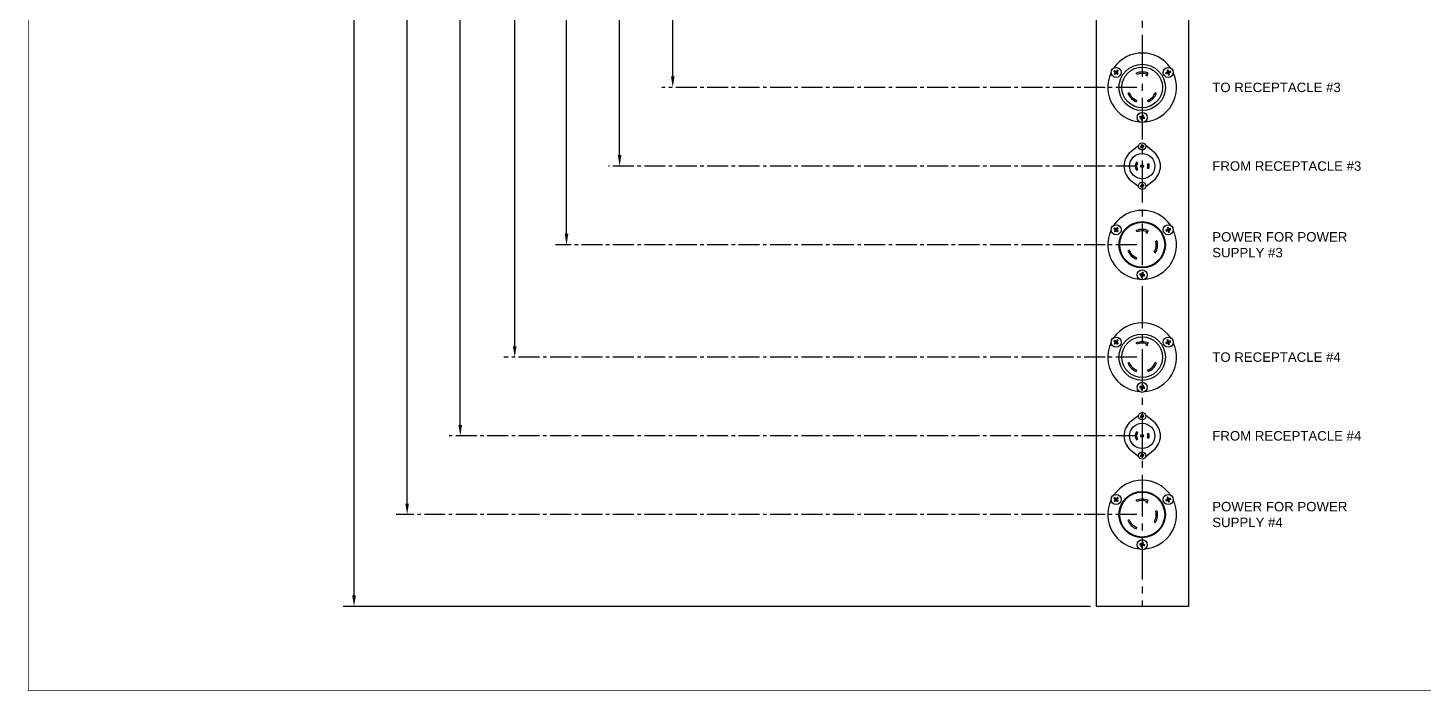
# Model space of a CAD drawing. Header units: inches. Extents: x 217 to 417, y 0 to 81.
# Drawn here: x 294.5 to 357.9, y 0 to 30.1 of the extents above; entities that cross this region are included whole.
import ezdxf
from ezdxf.enums import TextEntityAlignment as Align

# ---------------------------------------------------------------- set-up
doc = ezdxf.new("R2010")
doc.units = ezdxf.units.IN
doc.header["$LTSCALE"] = 0.1
doc.header["$PDSIZE"] = -1
doc.linetypes.add('CENTER2', pattern=[28.575, 19.05, -3.175, 3.175, -3.175])
for name, color, linetype in [('BORDER', 3, 'Continuous'), ('CENTER', 2, 'CENTER2'), ('DIM', 1, 'Continuous'), ('ELECTRICAL DEVICES', 140, 'Continuous'), ('TXT', 4, 'Continuous')]:
    doc.layers.add(name, color=color, linetype=linetype)
doc.styles.add('Notes', font='arial.ttf', dxfattribs={"height": 0.125})
doc.styles.get("Standard").update_dxf_attribs({"font": 'arial.ttf'})
doc.dimstyles.new('MEP', dxfattribs={"dimscale": 12, "dimtxt": 0.125, "dimasz": 0.125, "dimexe": 0.125, "dimexo": 0.0625, "dimgap": 0.09, "dimtad": 0, "dimtih": 1, "dimtoh": 1, "dimdec": 5, "dimzin": 3, "dimdsep": 46, "dimlunit": 4, "dimtxsty": 'Standard', "dimcen": 0.125, "dimazin": 2, "dimtfac": 1, "dimtdec": 5, "dimtofl": 0, "dimtmove": 0, "dimatfit": 3, "dimfxl": 0, "dimfrac": 1, "dimtolj": 1, "dimtzin": 0, "dimarcsym": 0})

# ---------------------------------------------------------------- blocks, each defined once
blk = doc.blocks.new('D-BORDER')
at = {"layer": 'BORDER', "const_width": 0.01}
blk.add_lwpolyline([(35, 0), (35, 23), (0, 23), (0, 0), (35, 0)], dxfattribs=at)
at = {"layer": 'TXT', "style": 'Notes'}
for tag, height, p in [('DRAWN_BY', 0.125, (25.543, 1.115)), ('SHEET', 0.125, (27.944, 1.115)), ('DWG_TITLE', 0.125, (31.768, 0.973)), ('CHECKED_BY', 0.125, (25.543, 0.82)), ('DATE', 0.125, (27.944, 0.82)), ('REV', 0.25, (34.564, 0.215))]:
    blk.add_attdef(tag, text='', height=height, dxfattribs=at).set_placement(p, align=Align.MIDDLE_CENTER)
blk.add_attdef('FILENAME', (24.053, 0.173), '', height=0.125, dxfattribs=at)
blk = doc.blocks.new('*U23')
at = {"layer": 'BORDER', "xscale": 3.5, "yscale": 3.5, "zscale": 3.5}
blk.add_blockref('D-BORDER', (294.52, 0), dxfattribs=at)
blk = doc.blocks.new('*D10')
at = {"layer": 'Defpoints', "color": 0, "ltscale": 0.5}
for p in [(343.065, 69.832), (323.821, 27.44), (345.163, 27.44)]:
    blk.add_point(p, dxfattribs=at)
at = {"layer": 'DIM', "color": 0, "lineweight": -2, "ltscale": 0.5}
for p, q in [((342.815, 69.832), (323.321, 69.832)), ((323.821, 69.332), (323.821, 49.331)), ((323.821, 27.94), (323.821, 47.941))]:
    blk.add_line(p, q, dxfattribs=at)
at = {"layer": 'DIM', "color": 0, "linetype": 'CENTER2', "lineweight": -2, "ltscale": 0.5}
blk.add_line((344.913, 27.44), (323.321, 27.44), dxfattribs=at)
at = {"layer": 'DIM', "color": 0, "ltscale": 0.5}
for points in [[(323.738, 69.332), (323.904, 69.332), (323.821, 69.832)], [(323.738, 27.94), (323.904, 27.94), (323.821, 27.44)]]:
    blk.add_solid(points, dxfattribs=at)
at = {"layer": 'DIM', "color": 0, "ltscale": 0.5, "insert": (323.821, 48.636), "char_height": 0.5, "attachment_point": 5}
blk.add_mtext('\\A1;3\'-6\\S3/8;"', dxfattribs=at)
blk = doc.blocks.new('*D11')
at = {"layer": 'Defpoints', "color": 0, "ltscale": 0.5}
for p in [(343.065, 69.832), (321.406, 23.861), (345.163, 23.861)]:
    blk.add_point(p, dxfattribs=at)
at = {"layer": 'DIM', "color": 0, "lineweight": -2, "ltscale": 0.5}
for p, q in [((342.815, 69.832), (320.906, 69.832)), ((321.406, 69.332), (321.406, 47.282)), ((321.406, 24.361), (321.406, 46.411))]:
    blk.add_line(p, q, dxfattribs=at)
at = {"layer": 'DIM', "color": 0, "linetype": 'CENTER2', "lineweight": -2, "ltscale": 0.5}
blk.add_line((344.913, 23.861), (320.906, 23.861), dxfattribs=at)
at = {"layer": 'DIM', "color": 0, "ltscale": 0.5}
for points in [[(321.322, 69.332), (321.489, 69.332), (321.406, 69.832)], [(321.322, 24.361), (321.489, 24.361), (321.406, 23.861)]]:
    blk.add_solid(points, dxfattribs=at)
at = {"layer": 'DIM', "color": 0, "ltscale": 0.5, "insert": (321.406, 46.846), "char_height": 0.5, "attachment_point": 5}
blk.add_mtext('\\A1;3\'-10"', dxfattribs=at)
blk = doc.blocks.new('*D12')
at = {"layer": 'Defpoints', "color": 0, "ltscale": 0.5}
for p in [(343.065, 69.832), (318.99, 20.282), (345.163, 20.282)]:
    blk.add_point(p, dxfattribs=at)
at = {"layer": 'DIM', "color": 0, "lineweight": -2, "ltscale": 0.5}
for p, q in [((342.815, 69.832), (318.49, 69.832)), ((318.99, 69.332), (318.99, 45.739)), ((318.99, 20.782), (318.99, 44.375))]:
    blk.add_line(p, q, dxfattribs=at)
at = {"layer": 'DIM', "color": 0, "linetype": 'CENTER2', "lineweight": -2, "ltscale": 0.5}
blk.add_line((344.913, 20.282), (318.49, 20.282), dxfattribs=at)
at = {"layer": 'DIM', "color": 0, "ltscale": 0.5}
for points in [[(318.907, 69.332), (319.074, 69.332), (318.99, 69.832)], [(318.907, 20.782), (319.074, 20.782), (318.99, 20.282)]]:
    blk.add_solid(points, dxfattribs=at)
at = {"layer": 'DIM', "color": 0, "ltscale": 0.5, "insert": (318.99, 45.057), "char_height": 0.5, "attachment_point": 5}
blk.add_mtext('\\A1;4\'-1\\S1/2;"', dxfattribs=at)
blk = doc.blocks.new('*D13')
at = {"layer": 'Defpoints', "color": 0, "ltscale": 0.5}
for p in [(343.065, 69.832), (316.636, 15.169), (345.163, 15.169)]:
    blk.add_point(p, dxfattribs=at)
at = {"layer": 'DIM', "color": 0, "lineweight": -2, "ltscale": 0.5}
for p, q in [((342.815, 69.832), (316.136, 69.832)), ((316.636, 69.332), (316.636, 43.191)), ((316.636, 15.669), (316.636, 41.81))]:
    blk.add_line(p, q, dxfattribs=at)
at = {"layer": 'DIM', "color": 0, "linetype": 'CENTER2', "lineweight": -2, "ltscale": 0.5}
blk.add_line((344.913, 15.169), (316.136, 15.169), dxfattribs=at)
at = {"layer": 'DIM', "color": 0, "ltscale": 0.5}
for points in [[(316.552, 69.332), (316.719, 69.332), (316.636, 69.832)], [(316.552, 15.669), (316.719, 15.669), (316.636, 15.169)]]:
    blk.add_solid(points, dxfattribs=at)
at = {"layer": 'DIM', "color": 0, "ltscale": 0.5, "insert": (316.636, 42.501), "char_height": 0.5, "attachment_point": 5}
blk.add_mtext('\\A1;4\'-6\\S5/8;"', dxfattribs=at)
blk = doc.blocks.new('*D14')
at = {"layer": 'Defpoints', "color": 0, "ltscale": 0.5}
for p in [(343.065, 69.832), (314.159, 11.591), (345.163, 11.591)]:
    blk.add_point(p, dxfattribs=at)
at = {"layer": 'DIM', "color": 0, "lineweight": -2, "ltscale": 0.5}
for p, q in [((342.815, 69.832), (313.659, 69.832)), ((314.159, 69.332), (314.159, 41.397)), ((314.159, 12.091), (314.159, 40.026))]:
    blk.add_line(p, q, dxfattribs=at)
at = {"layer": 'DIM', "color": 0, "linetype": 'CENTER2', "lineweight": -2, "ltscale": 0.5}
blk.add_line((344.913, 11.591), (313.659, 11.591), dxfattribs=at)
at = {"layer": 'DIM', "color": 0, "ltscale": 0.5}
for points in [[(314.076, 69.332), (314.243, 69.332), (314.159, 69.832)], [(314.076, 12.091), (314.243, 12.091), (314.159, 11.591)]]:
    blk.add_solid(points, dxfattribs=at)
at = {"layer": 'DIM', "color": 0, "ltscale": 0.5, "insert": (314.159, 40.711), "char_height": 0.5, "attachment_point": 5}
blk.add_mtext('\\A1;4\'-10\\S1/4;"', dxfattribs=at)
blk = doc.blocks.new('*D15')
at = {"layer": 'Defpoints', "color": 0, "ltscale": 0.5}
for p in [(343.065, 69.832), (311.744, 8.012), (345.163, 8.012)]:
    blk.add_point(p, dxfattribs=at)
at = {"layer": 'DIM', "color": 0, "lineweight": -2, "ltscale": 0.5}
for p, q in [((342.815, 69.832), (311.244, 69.832)), ((311.744, 69.332), (311.744, 39.608)), ((311.744, 8.512), (311.744, 38.236))]:
    blk.add_line(p, q, dxfattribs=at)
at = {"layer": 'DIM', "color": 0, "linetype": 'CENTER2', "lineweight": -2, "ltscale": 0.5}
blk.add_line((344.913, 8.012), (311.244, 8.012), dxfattribs=at)
at = {"layer": 'DIM', "color": 0, "ltscale": 0.5}
for points in [[(311.661, 69.332), (311.827, 69.332), (311.744, 69.832)], [(311.661, 8.512), (311.827, 8.512), (311.744, 8.012)]]:
    blk.add_solid(points, dxfattribs=at)
at = {"layer": 'DIM', "color": 0, "ltscale": 0.5, "insert": (311.744, 38.922), "char_height": 0.5, "attachment_point": 5}
blk.add_mtext('\\A1;5\'-1\\S7/8;"', dxfattribs=at)
blk = doc.blocks.new('*D16')
at = {"layer": 'Defpoints', "color": 0, "ltscale": 0.5}
for p in [(309.329, 69.832), (343.065, 69.832), (343.065, 3.832)]:
    blk.add_point(p, dxfattribs=at)
at = {"layer": 'DIM', "color": 0, "linetype": 'CENTER2', "lineweight": -2, "ltscale": 0.5}
blk.add_line((342.815, 69.832), (308.829, 69.832), dxfattribs=at)
at = {"layer": 'DIM', "color": 0, "lineweight": -2, "ltscale": 0.5}
for p, q in [((309.329, 69.332), (309.329, 37.267)), ((309.329, 4.332), (309.329, 36.397)), ((342.815, 3.832), (308.829, 3.832))]:
    blk.add_line(p, q, dxfattribs=at)
at = {"layer": 'DIM', "color": 0, "ltscale": 0.5}
for points in [[(309.245, 69.332), (309.412, 69.332), (309.329, 69.832)], [(309.245, 4.332), (309.412, 4.332), (309.329, 3.832)]]:
    blk.add_solid(points, dxfattribs=at)
at = {"layer": 'DIM', "color": 0, "ltscale": 0.5, "insert": (309.329, 36.832), "char_height": 0.5, "attachment_point": 5}
blk.add_mtext('\\A1;5\'-6"', dxfattribs=at)

msp = doc.modelspace()

# ---------------------------------------------------------------- hatches: boundary and pattern name
at = {"layer": 'ELECTRICAL DEVICES'}
h = msp.add_hatch(color=256, dxfattribs=at)
h.paths.add_polyline_path([(345.1634, 28.1426), (345.1634, 28.0787, -0.0732628), (345.3477, 28.0516), (345.3255, 27.9979, 0.0208602), (345.3835, 27.971), (345.4324, 28.0891, 0.0984912)])
h.paths.add_polyline_path([(345.1634, 28.1426, 0.098491), (344.8944, 28.0891), (344.9188, 28.0301, -0.0984915), (345.1634, 28.0787)])
h.paths.add_polyline_path([(344.573, 27.1951), (344.5139, 27.1706, 0.1989126), (344.8944, 26.7902), (344.9188, 26.8492, -0.1989119)])
h.paths.add_polyline_path([(345.8129, 27.1706), (345.7538, 27.1951, -0.1989126), (345.408, 26.8492), (345.4324, 26.7902, 0.1989125)])
h = msp.add_hatch(color=256, dxfattribs=at)
h.paths.add_polyline_path([(345.1634, 15.8725), (345.1634, 15.8086, -0.0732628), (345.3477, 15.7814), (345.3255, 15.7278, 0.0208602), (345.3835, 15.7009), (345.4324, 15.819, 0.0984912)])
h.paths.add_polyline_path([(345.1634, 15.8725, 0.098491), (344.8944, 15.819), (344.9188, 15.7599, -0.0984915), (345.1634, 15.8086)])
h.paths.add_polyline_path([(344.573, 14.9249), (344.5139, 14.9005, 0.1989126), (344.8944, 14.52), (344.9188, 14.5791, -0.1989119)])
h.paths.add_polyline_path([(345.8129, 14.9005), (345.7538, 14.9249, -0.1989126), (345.408, 14.5791), (345.4324, 14.52, 0.1989125)])

# ---------------------------------------------------------------- linework, layer by layer
at = {"layer": 'CENTER'}
msp.add_line((345.1634, 69.8318), (345.1634, 3.8318), dxfattribs=at)
at = {"layer": 'ELECTRICAL DEVICES'}
for p, q in [((343.0647, 69.8318), (343.0647, 3.8318)), ((347.2621, 69.8318), (347.2621, 3.8318)), ((343.879, 28.1804), (343.9602, 28.1235)), ((343.8883, 28.0553), (343.9602, 28.1235)), ((343.9074, 28.2133), (343.9756, 28.1413)), ((343.9211, 28.0269), (343.978, 28.1081)), ((343.9438, 28.1223), (343.9602, 28.1235)), ((343.9756, 28.1413), (343.9602, 28.1235)), ((343.978, 28.1081), (343.9602, 28.1235)), ((343.9756, 28.1413), (343.9744, 28.1577)), ((344.0325, 28.2225), (343.9756, 28.1413)), ((343.9756, 28.1413), (343.9934, 28.1259)), ((343.978, 28.1081), (343.9934, 28.1259)), ((343.978, 28.1081), (343.9792, 28.0918)), ((344.0462, 28.0362), (343.978, 28.1081)), ((344.0654, 28.1942), (343.9934, 28.1259)), ((344.0098, 28.1272), (343.9934, 28.1259)), ((344.0746, 28.069), (343.9934, 28.1259)), ((344.9188, 28.0301), (344.8944, 28.0891)), ((345.3477, 28.0516), (345.3255, 27.9979)), ((345.3835, 27.971), (345.4324, 28.0891)), ((346.2386, 28.1089), (346.335, 28.1319)), ((346.2529, 28.0679), (346.3428, 28.1097)), ((346.2931, 28.2218), (346.335, 28.1319)), ((346.335, 28.1319), (346.3202, 28.1391)), ((346.3341, 28.2361), (346.3572, 28.1397)), ((346.335, 28.1319), (346.3572, 28.1397)), ((346.335, 28.1319), (346.3428, 28.1097)), ((346.3356, 28.095), (346.3428, 28.1097)), ((346.365, 28.1175), (346.3428, 28.1097)), ((346.3659, 28.0133), (346.3428, 28.1097)), ((346.4471, 28.1816), (346.3572, 28.1397)), ((346.3644, 28.1545), (346.3572, 28.1397)), ((346.365, 28.1175), (346.3572, 28.1397)), ((346.4614, 28.1406), (346.365, 28.1175)), ((346.365, 28.1175), (346.3798, 28.1103)), ((346.4069, 28.0276), (346.365, 28.1175)), ((344.573, 27.1951), (344.5139, 27.1706)), ((344.8944, 26.7902), (344.9188, 26.8492)), ((345.408, 26.8492), (345.4324, 26.7902)), ((345.8129, 27.1706), (345.7538, 27.1951)), ((345.0509, 26.0688), (345.1497, 26.0601)), ((345.059, 26.1114), (345.154, 26.0832)), ((345.1214, 25.9651), (345.1497, 26.0601)), ((345.1497, 26.0601), (345.1361, 26.0509)), ((345.1448, 26.0968), (345.154, 26.0832)), ((345.1497, 26.0601), (345.154, 26.0832)), ((345.1497, 26.0601), (345.1728, 26.0557)), ((345.1627, 26.182), (345.154, 26.0832)), ((345.1772, 26.0788), (345.154, 26.0832)), ((345.1641, 25.9569), (345.1728, 26.0557)), ((345.1772, 26.0788), (345.1728, 26.0557)), ((345.182, 26.0421), (345.1728, 26.0557)), ((345.2678, 26.0275), (345.1728, 26.0557)), ((345.2054, 26.1739), (345.1772, 26.0788)), ((345.1772, 26.0788), (345.1907, 26.0881)), ((345.2759, 26.0702), (345.1772, 26.0788)), ((345.0035, 24.7923), (344.6495, 24.5136)), ((345.0823, 24.7516), (345.1525, 24.762)), ((345.0906, 24.7196), (345.157, 24.7446)), ((345.1275, 24.8284), (345.1525, 24.762)), ((345.1525, 24.762), (345.1417, 24.7683)), ((345.1507, 24.7339), (345.157, 24.7446)), ((345.1525, 24.762), (345.1698, 24.7664)), ((345.1525, 24.762), (345.157, 24.7446)), ((345.1743, 24.7491), (345.157, 24.7446)), ((345.1673, 24.6744), (345.157, 24.7446)), ((345.1595, 24.8367), (345.1698, 24.7664)), ((345.2362, 24.7915), (345.1698, 24.7664)), ((345.1762, 24.7772), (345.1698, 24.7664)), ((345.1743, 24.7491), (345.1698, 24.7664)), ((345.2445, 24.7595), (345.1743, 24.7491)), ((345.1743, 24.7491), (345.1851, 24.7428)), ((345.1994, 24.6827), (345.1743, 24.7491)), ((345.6773, 24.5136), (345.3233, 24.7923)), ((344.954, 24.0075), (344.9017, 24.0441)), ((344.9017, 23.6776), (344.954, 23.7142)), ((345.4637, 23.9701), (345.4036, 23.9483)), ((345.4036, 23.7734), (345.4637, 23.7516)), ((344.6495, 23.2081), (345.0035, 22.9294)), ((345.0823, 22.9622), (345.1525, 22.9726)), ((345.0906, 22.9302), (345.157, 22.9552)), ((345.1275, 23.039), (345.1525, 22.9726)), ((345.1525, 22.9726), (345.1417, 22.9789)), ((345.1507, 22.9445), (345.157, 22.9552)), ((345.1525, 22.9726), (345.1698, 22.977)), ((345.1525, 22.9726), (345.157, 22.9552)), ((345.1743, 22.9597), (345.157, 22.9552)), ((345.1673, 22.885), (345.157, 22.9552)), ((345.1595, 23.0473), (345.1698, 22.977)), ((345.2362, 23.0021), (345.1698, 22.977)), ((345.1762, 22.9878), (345.1698, 22.977)), ((345.1743, 22.9597), (345.1698, 22.977)), ((345.2445, 22.9701), (345.1743, 22.9597)), ((345.1994, 22.8933), (345.1743, 22.9597)), ((345.1743, 22.9597), (345.1851, 22.9534)), ((345.3233, 22.9294), (345.6773, 23.2081)), ((343.879, 21.0228), (343.9602, 20.9659)), ((343.8883, 20.8977), (343.9602, 20.9659)), ((343.9074, 21.0557), (343.9756, 20.9837)), ((343.9211, 20.8693), (343.978, 20.9506)), ((343.9438, 20.9647), (343.9602, 20.9659)), ((343.9756, 20.9837), (343.9602, 20.9659)), ((343.978, 20.9506), (343.9602, 20.9659)), ((343.9756, 20.9837), (343.9744, 21.0001)), ((344.0325, 21.0649), (343.9756, 20.9837)), ((343.9756, 20.9837), (343.9934, 20.9684)), ((343.978, 20.9506), (343.9934, 20.9684)), ((343.978, 20.9506), (343.9792, 20.9342)), ((344.0462, 20.8786), (343.978, 20.9506)), ((344.0654, 21.0366), (343.9934, 20.9684)), ((344.0098, 20.9696), (343.9934, 20.9684)), ((344.0746, 20.9115), (343.9934, 20.9684)), ((346.2386, 20.9513), (346.335, 20.9744)), ((346.2529, 20.9103), (346.3428, 20.9522)), ((346.2931, 21.0642), (346.335, 20.9744)), ((346.335, 20.9744), (346.3202, 20.9815)), ((346.3341, 21.0785), (346.3572, 20.9821)), ((346.335, 20.9744), (346.3572, 20.9821)), ((346.335, 20.9744), (346.3428, 20.9522)), ((346.3356, 20.9374), (346.3428, 20.9522)), ((346.365, 20.9599), (346.3428, 20.9522)), ((346.3659, 20.8557), (346.3428, 20.9522)), ((346.4471, 21.024), (346.3572, 20.9821)), ((346.3644, 20.9969), (346.3572, 20.9821)), ((346.365, 20.9599), (346.3572, 20.9821)), ((346.4614, 20.983), (346.365, 20.9599)), ((346.365, 20.9599), (346.3798, 20.9528)), ((346.4069, 20.87), (346.365, 20.9599)), ((344.9188, 20.8725), (344.8944, 20.9315)), ((345.3477, 20.894), (345.3255, 20.8404)), ((345.3835, 20.8134), (345.4324, 20.9315)), ((345.8446, 20.4557), (345.7827, 20.44)), ((344.573, 20.0375), (344.5139, 20.013)), ((344.8944, 19.6326), (344.9188, 19.6916)), ((345.7129, 19.9558), (345.7679, 19.9232)), ((345.0509, 18.9112), (345.1497, 18.9025)), ((345.059, 18.9539), (345.154, 18.9256)), ((345.1214, 18.8075), (345.1497, 18.9025)), ((345.1497, 18.9025), (345.1361, 18.8933)), ((345.1448, 18.9392), (345.154, 18.9256)), ((345.1497, 18.9025), (345.154, 18.9256)), ((345.1497, 18.9025), (345.1728, 18.8981)), ((345.1627, 19.0244), (345.154, 18.9256)), ((345.1772, 18.9212), (345.154, 18.9256)), ((345.1641, 18.7994), (345.1728, 18.8981)), ((345.1772, 18.9212), (345.1728, 18.8981)), ((345.182, 18.8846), (345.1728, 18.8981)), ((345.2678, 18.8699), (345.1728, 18.8981)), ((345.2054, 19.0163), (345.1772, 18.9212)), ((345.1772, 18.9212), (345.1907, 18.9305)), ((345.2759, 18.9126), (345.1772, 18.9212)), ((343.879, 15.9102), (343.9602, 15.8534)), ((343.9074, 15.9431), (343.9756, 15.8712)), ((343.9756, 15.8712), (343.9602, 15.8534)), ((343.9756, 15.8712), (343.9744, 15.8875)), ((344.0325, 15.9524), (343.9756, 15.8712)), ((343.9756, 15.8712), (343.9934, 15.8558)), ((344.0654, 15.924), (343.9934, 15.8558)), ((346.2386, 15.8387), (346.335, 15.8618)), ((346.2931, 15.9517), (346.335, 15.8618)), ((346.335, 15.8618), (346.3202, 15.8689)), ((346.3341, 15.966), (346.3572, 15.8696)), ((346.335, 15.8618), (346.3572, 15.8696)), ((346.335, 15.8618), (346.3428, 15.8396)), ((346.4471, 15.9114), (346.3572, 15.8696)), ((346.3644, 15.8843), (346.3572, 15.8696)), ((346.365, 15.8473), (346.3572, 15.8696)), ((346.4614, 15.8704), (346.365, 15.8473)), ((343.8883, 15.7851), (343.9602, 15.8534)), ((343.9211, 15.7568), (343.978, 15.838)), ((343.9438, 15.8521), (343.9602, 15.8534)), ((343.978, 15.838), (343.9602, 15.8534)), ((343.978, 15.838), (343.9934, 15.8558)), ((343.978, 15.838), (343.9792, 15.8216)), ((344.0462, 15.766), (343.978, 15.838)), ((344.0098, 15.857), (343.9934, 15.8558)), ((344.0746, 15.7989), (343.9934, 15.8558)), ((344.9188, 15.7599), (344.8944, 15.819)), ((345.3477, 15.7814), (345.3255, 15.7278)), ((345.3835, 15.7009), (345.4324, 15.819)), ((346.2529, 15.7977), (346.3428, 15.8396)), ((346.3356, 15.8248), (346.3428, 15.8396)), ((346.365, 15.8473), (346.3428, 15.8396)), ((346.3659, 15.7432), (346.3428, 15.8396)), ((346.365, 15.8473), (346.3798, 15.8402)), ((346.4069, 15.7575), (346.365, 15.8473)), ((344.573, 14.9249), (344.5139, 14.9005)), ((345.8129, 14.9005), (345.7538, 14.9249)), ((344.8944, 14.52), (344.9188, 14.5791)), ((345.408, 14.5791), (345.4324, 14.52)), ((345.0509, 13.7986), (345.1497, 13.79)), ((345.059, 13.8413), (345.154, 13.8131)), ((345.1214, 13.6949), (345.1497, 13.79)), ((345.1497, 13.79), (345.1361, 13.7807)), ((345.1448, 13.8267), (345.154, 13.8131)), ((345.1497, 13.79), (345.154, 13.8131)), ((345.1497, 13.79), (345.1728, 13.7856)), ((345.1627, 13.9119), (345.154, 13.8131)), ((345.1772, 13.8087), (345.154, 13.8131)), ((345.1641, 13.6868), (345.1728, 13.7856)), ((345.1772, 13.8087), (345.1728, 13.7856)), ((345.182, 13.772), (345.1728, 13.7856)), ((345.2678, 13.7574), (345.1728, 13.7856)), ((345.2054, 13.9037), (345.1772, 13.8087)), ((345.1772, 13.8087), (345.1907, 13.8179)), ((345.2759, 13.8), (345.1772, 13.8087)), ((345.0035, 12.5222), (344.6495, 12.2435)), ((345.0823, 12.4815), (345.1525, 12.4918)), ((345.0906, 12.4495), (345.157, 12.4745)), ((345.1275, 12.5582), (345.1525, 12.4918)), ((345.1525, 12.4918), (345.1417, 12.4982)), ((345.1507, 12.4637), (345.157, 12.4745)), ((345.1525, 12.4918), (345.1698, 12.4963)), ((345.1525, 12.4918), (345.157, 12.4745)), ((345.1743, 12.479), (345.157, 12.4745)), ((345.1673, 12.4043), (345.157, 12.4745)), ((345.1595, 12.5665), (345.1698, 12.4963)), ((345.2362, 12.5214), (345.1698, 12.4963)), ((345.1762, 12.5071), (345.1698, 12.4963)), ((345.1743, 12.479), (345.1698, 12.4963)), ((345.2445, 12.4893), (345.1743, 12.479)), ((345.1743, 12.479), (345.1851, 12.4727)), ((345.1994, 12.4126), (345.1743, 12.479)), ((345.6773, 12.2435), (345.3233, 12.5222)), ((344.954, 11.7373), (344.9017, 11.774)), ((344.9017, 11.4074), (344.954, 11.4441)), ((345.4637, 11.7), (345.4036, 11.6781)), ((345.4036, 11.5033), (345.4637, 11.4814)), ((344.6495, 10.9379), (345.0035, 10.6593)), ((345.3233, 10.6593), (345.6773, 10.9379)), ((345.0823, 10.6921), (345.1525, 10.7024)), ((345.0906, 10.6601), (345.157, 10.6851)), ((345.1275, 10.7688), (345.1525, 10.7024)), ((345.1525, 10.7024), (345.1417, 10.7088)), ((345.1507, 10.6744), (345.157, 10.6851)), ((345.1525, 10.7024), (345.1698, 10.7069)), ((345.1525, 10.7024), (345.157, 10.6851)), ((345.1743, 10.6896), (345.157, 10.6851)), ((345.1673, 10.6149), (345.157, 10.6851)), ((345.1595, 10.7771), (345.1698, 10.7069)), ((345.2362, 10.732), (345.1698, 10.7069)), ((345.1762, 10.7177), (345.1698, 10.7069)), ((345.1743, 10.6896), (345.1698, 10.7069)), ((345.2445, 10.6999), (345.1743, 10.6896)), ((345.1994, 10.6232), (345.1743, 10.6896)), ((345.1743, 10.6896), (345.1851, 10.6833)), ((343.879, 8.7527), (343.9602, 8.6958)), ((343.8883, 8.6276), (343.9602, 8.6958)), ((343.9074, 8.7856), (343.9756, 8.7136)), ((343.9211, 8.5992), (343.978, 8.6804)), ((343.9438, 8.6946), (343.9602, 8.6958)), ((343.9756, 8.7136), (343.9602, 8.6958)), ((343.978, 8.6804), (343.9602, 8.6958)), ((343.9756, 8.7136), (343.9744, 8.73)), ((344.0325, 8.7948), (343.9756, 8.7136)), ((343.9756, 8.7136), (343.9934, 8.6982)), ((343.978, 8.6804), (343.9934, 8.6982)), ((343.978, 8.6804), (343.9792, 8.664)), ((344.0462, 8.6084), (343.978, 8.6804)), ((344.0654, 8.7664), (343.9934, 8.6982)), ((344.0098, 8.6994), (343.9934, 8.6982)), ((344.0746, 8.6413), (343.9934, 8.6982)), ((344.9188, 8.6023), (344.8944, 8.6614)), ((345.3477, 8.6238), (345.3255, 8.5702)), ((345.3835, 8.5433), (345.4324, 8.6614)), ((346.2386, 8.6811), (346.335, 8.7042)), ((346.2529, 8.6401), (346.3428, 8.682)), ((346.2931, 8.7941), (346.335, 8.7042)), ((346.335, 8.7042), (346.3202, 8.7114)), ((346.3341, 8.8084), (346.3572, 8.712)), ((346.335, 8.7042), (346.3572, 8.712)), ((346.335, 8.7042), (346.3428, 8.682)), ((346.3356, 8.6672), (346.3428, 8.682)), ((346.365, 8.6898), (346.3428, 8.682)), ((346.3659, 8.5856), (346.3428, 8.682)), ((346.4471, 8.7539), (346.3572, 8.712)), ((346.3644, 8.7268), (346.3572, 8.712)), ((346.365, 8.6898), (346.3572, 8.712)), ((346.4614, 8.7129), (346.365, 8.6898)), ((346.365, 8.6898), (346.3798, 8.6826)), ((346.4069, 8.5999), (346.365, 8.6898)), ((344.573, 7.7674), (344.5139, 7.7429)), ((345.7129, 7.6857), (345.7679, 7.6531)), ((345.8446, 8.1856), (345.7827, 8.1698)), ((344.8944, 7.3624), (344.9188, 7.4215)), ((345.0509, 6.6411), (345.1497, 6.6324)), ((345.059, 6.6837), (345.154, 6.6555)), ((345.1214, 6.5373), (345.1497, 6.6324)), ((345.1497, 6.6324), (345.1361, 6.6232)), ((345.1448, 6.6691), (345.154, 6.6555)), ((345.1497, 6.6324), (345.154, 6.6555)), ((345.1497, 6.6324), (345.1728, 6.628)), ((345.1627, 6.7543), (345.154, 6.6555)), ((345.1772, 6.6511), (345.154, 6.6555)), ((345.1641, 6.5292), (345.1728, 6.628)), ((345.1772, 6.6511), (345.1728, 6.628)), ((345.182, 6.6144), (345.1728, 6.628)), ((345.2678, 6.5998), (345.1728, 6.628)), ((345.2054, 6.7462), (345.1772, 6.6511)), ((345.1772, 6.6511), (345.1907, 6.6603)), ((345.2759, 6.6424), (345.1772, 6.6511)), ((347.2621, 3.8318), (343.0647, 3.8318))]:
    msp.add_line(p, q, dxfattribs=at)
for centre, radius in [((343.9768, 28.1247), 0.229), ((345.1634, 27.4396), 1.0545), ((345.1634, 27.4396), 0.9267), ((346.35, 28.1247), 0.229), ((345.1634, 26.0695), 0.229), ((345.1634, 24.7555), 0.1641), ((345.1634, 23.8608), 0.5752), ((345.1634, 23.8608), 0.0639), ((345.1634, 22.9661), 0.1641), ((343.9768, 20.9671), 0.229), ((345.1634, 20.2821), 1.0545), ((345.1634, 20.2821), 1.0225), ((346.35, 20.9671), 0.229), ((345.1634, 18.9119), 0.229), ((343.9768, 15.8546), 0.229), ((345.1634, 15.1695), 1.0545), ((345.1634, 15.1695), 0.9267), ((346.35, 15.8546), 0.229), ((345.1634, 13.7993), 0.229), ((345.1634, 11.5907), 0.5752), ((345.1634, 12.4854), 0.1641), ((345.1634, 11.5907), 0.0639), ((345.1634, 10.696), 0.1641), ((343.9768, 8.697), 0.229), ((345.1634, 8.0119), 1.0545), ((345.1634, 8.0119), 1.0225), ((346.35, 8.697), 0.229), ((345.1634, 6.6418), 0.229)]:
    msp.add_circle(centre, radius, dxfattribs=at)
for centre, radius, start, end in [((345.1634, 27.4396), 1.5644, 34.74885, 145.25115), ((345.1634, 27.4396), 1.5644, 154.74885, 210), ((344.234, 27.9029), 0.4506, 136.466021, 141.989528), ((346.1355, 30.6334), 3.333, 227.388486, 228.885208), ((346.4919, 25.9515), 3.3474, 139.571884, 141.06221), ((344.1989, 28.3822), 0.4509, 226.465271, 231.984614), ((341.7985, 25.6034), 3.3554, 49.57311, 51.059873), ((341.4629, 30.2882), 3.3401, 317.390517, 318.884108), ((346.4928, 25.9594), 3.3429, 137.390105, 138.882413), ((346.1381, 30.6255), 3.3287, 229.567158, 231.065825), ((341.4643, 30.2958), 3.344, 319.570153, 321.061924), ((341.8141, 25.6117), 3.3389, 47.388616, 48.882726), ((343.7552, 27.8678), 0.4503, 46.461105, 51.98878), ((343.7198, 28.3464), 0.4503, 316.462297, 321.989117), ((345.1634, 27.4396), 0.703, 67.500053, 112.5), ((345.1634, 27.4396), 0.6391, 73.239349, 112.5), ((345.1634, 27.4396), 1.5644, 274.74885, 25.25115), ((345.677, 28.6795), 0.7669, 242.718456, 247.498648), ((345.1634, 27.4396), 0.6391, 67.5, 67.500194), ((347.4421, 24.9835), 3.349, 109.571007, 111.060569), ((346.6706, 28.2365), 0.4505, 196.46335, 201.988697), ((345.2562, 31.2505), 3.3351, 287.388624, 288.884442), ((346.4619, 27.8039), 0.4507, 106.464514, 111.986594), ((349.4819, 29.2205), 3.3415, 197.389876, 198.882821), ((343.2179, 27.036), 3.3393, 19.569761, 21.063666), ((349.4862, 29.215), 3.3437, 199.570741, 201.062686), ((347.4441, 24.9981), 3.3359, 107.388811, 108.884255), ((346.2385, 28.4444), 0.4495, 286.460067, 291.996759), ((345.2598, 31.2605), 3.3433, 289.571211, 291.063327), ((343.2179, 27.0288), 3.3417, 17.390627, 18.883428), ((346.0294, 28.0129), 0.4505, 16.464905, 21.989227), ((345.1634, 27.4396), 1.5644, 210, 265.25115), ((345.1634, 27.4396), 0.703, 202.5, 247.5), ((345.1634, 27.4396), 0.6391, 202.5, 247.5), ((345.1634, 27.4396), 0.6391, 292.5, 337.5), ((345.1634, 27.4396), 0.703, 292.5, 337.5), ((345.4967, 26.006), 0.4502, 166.462217, 171.989996), ((345.7809, 29.332), 3.3439, 257.389927, 258.881795), ((344.5414, 22.8191), 3.3327, 79.568696, 81.065547), ((348.4225, 25.4459), 3.3416, 169.570202, 171.063064), ((348.4195, 25.4534), 3.3373, 167.389108, 168.883916), ((345.1, 25.7363), 0.4501, 76.464272, 81.993642), ((341.9037, 26.6863), 3.3409, 347.389928, 348.883097), ((345.7853, 29.3195), 3.3324, 259.568651, 261.065658), ((341.9049, 26.6929), 3.3411, 349.570128, 351.06328), ((344.5494, 22.8233), 3.3271, 77.387715, 78.887098), ((344.8301, 26.1329), 0.4502, 346.462913, 351.991262), ((345.2267, 26.4023), 0.4498, 256.458932, 261.992615), ((345.7483, 22.489), 2.3586, 104.90136, 106.401506), ((345.4088, 24.8191), 0.3334, 191.672129, 197.36163), ((345.2273, 24.5088), 0.3348, 101.684498, 107.349261), ((347.4066, 25.3388), 2.3356, 192.623816, 194.138696), ((342.9166, 24.1762), 2.3381, 14.894529, 16.407822), ((345.7461, 22.5151), 2.3328, 102.625122, 104.141851), ((344.5831, 27.0054), 2.3413, 284.897966, 286.409188), ((342.9145, 24.1709), 2.3414, 12.626502, 14.137583), ((344.9178, 24.692), 0.3336, 11.673448, 17.359306), ((345.1634, 23.8608), 0.8308, 128.213211, 231.786789), ((344.5817, 26.9922), 2.3289, 282.621742, 284.141028), ((347.4091, 25.3346), 2.3369, 194.894768, 196.408784), ((345.1001, 25.0001), 0.3326, 281.66489, 287.368609), ((345.1634, 23.8608), 0.8308, 308.213211, 51.786789), ((345.1634, 23.8608), 0.3195, 145, 215), ((345.1634, 23.8608), 0.2556, 145, 215), ((345.1634, 23.8608), 0.2556, 340, 20), ((345.1634, 23.8608), 0.3195, 340, 20), ((345.7439, 20.7155), 2.3421, 104.898233, 106.40892), ((345.4091, 23.0298), 0.3337, 191.675188, 197.358571), ((344.5806, 25.2071), 2.3333, 282.625341, 284.141761), ((345.2267, 22.7216), 0.3325, 101.664839, 107.36892), ((347.4102, 23.5503), 2.3394, 192.625561, 194.137982), ((347.4113, 23.5458), 2.3393, 194.894886, 196.407465), ((342.9188, 22.3874), 2.3358, 14.894409, 16.409143), ((345.0995, 23.213), 0.3349, 281.68455, 287.348949), ((345.745, 20.73), 2.3284, 102.621525, 104.141117), ((344.5788, 25.2318), 2.3577, 284.901092, 286.401774), ((342.9161, 22.3819), 2.3398, 12.625445, 14.137609), ((344.9182, 22.9026), 0.3332, 11.670389, 17.362364), ((345.1634, 20.2821), 1.5644, 34.74885, 145.25115), ((345.1634, 20.2821), 1.5644, 154.74885, 210), ((344.2337, 20.7456), 0.4501, 136.46197, 141.991511), ((346.1406, 23.4813), 3.3405, 227.389567, 228.882951), ((346.4874, 18.7976), 3.3416, 139.570093, 141.062993), ((341.8091, 18.4586), 3.3389, 49.570045, 51.064153), ((341.4632, 23.1304), 3.3397, 317.389398, 318.88312), ((346.4936, 18.8011), 3.344, 137.390347, 138.882171), ((346.1466, 23.4781), 3.342, 229.570134, 231.062849), ((341.4649, 23.1377), 3.3432, 319.570958, 321.063136), ((341.8118, 18.4516), 3.3423, 47.390576, 48.883118), ((343.7549, 20.7098), 0.4507, 46.465062, 51.98722), ((345.1634, 20.2821), 0.703, 67.500053, 112.5), ((345.1634, 20.2821), 1.5644, 274.74885, 25.25115), ((347.4378, 17.8378), 3.3365, 109.568936, 111.064121), ((346.6708, 21.079), 0.4506, 196.46504, 201.988049), ((345.253, 24.1027), 3.3454, 287.390938, 288.882129), ((346.4618, 20.6466), 0.4504, 106.462518, 111.98859), ((349.4814, 22.0627), 3.3409, 197.389749, 198.882949), ((343.2185, 19.8786), 3.3388, 19.569638, 21.063789), ((349.4867, 22.0576), 3.3442, 199.570861, 201.062566), ((347.4441, 17.8406), 3.3359, 107.388811, 108.884255), ((345.2618, 24.0975), 3.3376, 289.569918, 291.06462), ((343.2184, 19.8714), 3.3412, 17.390242, 18.883322), ((346.0298, 20.8554), 0.4501, 16.462358, 21.991774), ((344.1985, 21.2242), 0.4504, 226.462976, 231.989306), ((343.7197, 21.1888), 0.4504, 316.465034, 321.990515), ((345.1634, 20.2821), 0.6391, 73.239349, 112.5), ((345.677, 21.5219), 0.7669, 242.718456, 247.498648), ((345.1634, 20.2821), 0.6391, 67.5, 67.500194), ((345.1634, 20.2821), 0.6391, 329.304708, 14.304708), ((345.1634, 20.2821), 0.703, 329.304708, 14.304708), ((346.238, 21.2882), 0.451, 286.467493, 291.986344), ((345.1634, 20.2821), 0.703, 202.5, 247.5), ((345.1634, 20.2821), 0.6391, 202.5, 247.5), ((345.1634, 20.2821), 1.5644, 210, 265.25115), ((345.4968, 18.8485), 0.4503, 166.463025, 171.990372), ((345.7791, 22.1662), 3.3355, 257.38882, 258.884448), ((344.5399, 15.6531), 3.3413, 79.569841, 81.062846), ((348.42, 18.2888), 3.3391, 169.569772, 171.063759), ((345.2268, 19.2454), 0.4504, 256.464268, 261.990389), ((348.4239, 18.2949), 3.3418, 167.390264, 168.883085), ((345.1, 18.5786), 0.4502, 76.461875, 81.98982), ((341.904, 19.5287), 3.3406, 347.389859, 348.883165), ((345.7872, 22.1725), 3.3431, 259.571052, 261.063258), ((341.9043, 19.5354), 3.3417, 349.570016, 351.062861), ((344.5442, 15.641), 3.3524, 77.392603, 78.880665), ((344.83, 18.9753), 0.4503, 346.463505, 351.990669), ((345.1634, 15.1695), 1.5644, 34.74885, 145.25115), ((344.234, 15.6328), 0.4506, 136.466021, 141.989528), ((346.1355, 18.3632), 3.333, 227.388486, 228.885208), ((341.7985, 13.3333), 3.3554, 49.57311, 51.059873), ((346.4928, 13.6892), 3.3429, 137.390105, 138.882413), ((341.4643, 18.0257), 3.344, 319.570153, 321.061924), ((343.7552, 15.5976), 0.4503, 46.461105, 51.98878), ((345.1634, 15.1695), 0.703, 67.500053, 112.5), ((347.4421, 12.7134), 3.349, 109.571007, 111.060569), ((346.4619, 15.5338), 0.4507, 106.464514, 111.986594), ((349.4819, 16.9504), 3.3415, 197.389876, 198.882821), ((343.2179, 14.7658), 3.3393, 19.569761, 21.063666), ((347.4441, 12.728), 3.3359, 107.388811, 108.884255), ((345.2598, 18.9904), 3.3433, 289.571211, 291.063327), ((346.0294, 15.7427), 0.4505, 16.464905, 21.989227), ((345.1634, 15.1695), 1.5644, 154.74885, 210), ((346.4919, 13.6814), 3.3474, 139.571884, 141.06221), ((344.1989, 16.1121), 0.4509, 226.465271, 231.984614), ((341.4629, 18.018), 3.3401, 317.390517, 318.884108), ((346.1381, 18.3553), 3.3287, 229.567158, 231.065825), ((341.8141, 13.3416), 3.3389, 47.388616, 48.882726), ((343.7198, 16.0762), 0.4503, 316.462297, 321.989117), ((345.1634, 15.1695), 0.6391, 73.239349, 112.5), ((345.1634, 15.1695), 1.5644, 274.74885, 25.25115), ((345.677, 16.4094), 0.7669, 242.718456, 247.498648), ((345.1634, 15.1695), 0.6391, 67.5, 67.500194), ((346.6706, 15.9664), 0.4505, 196.46335, 201.988697), ((345.2562, 18.9804), 3.3351, 287.388624, 288.884442), ((349.4862, 16.9449), 3.3437, 199.570741, 201.062686), ((346.2385, 16.1743), 0.4495, 286.460067, 291.996759), ((343.2179, 14.7587), 3.3417, 17.390627, 18.883428), ((345.1634, 15.1695), 0.703, 202.5, 247.5), ((345.1634, 15.1695), 0.6391, 202.5, 247.5), ((345.1634, 15.1695), 0.6391, 292.5, 337.5), ((345.1634, 15.1695), 0.703, 292.5, 337.5), ((345.1634, 15.1695), 1.5644, 210, 265.25115), ((345.4967, 13.7359), 0.4502, 166.462217, 171.989996), ((345.7809, 17.0619), 3.3439, 257.389927, 258.881795), ((344.5414, 10.549), 3.3327, 79.568696, 81.065547), ((348.4225, 13.1758), 3.3416, 169.570202, 171.063064), ((345.2267, 14.1322), 0.4498, 256.458932, 261.992615), ((348.4195, 13.1832), 3.3373, 167.389108, 168.883916), ((345.1, 13.4661), 0.4501, 76.464272, 81.993642), ((341.9037, 14.4162), 3.3409, 347.389928, 348.883097), ((345.7853, 17.0493), 3.3324, 259.568651, 261.065658), ((341.9049, 14.4228), 3.3411, 349.570128, 351.06328), ((344.5494, 10.5532), 3.3271, 77.387715, 78.887098), ((344.8301, 13.8627), 0.4502, 346.462913, 351.991262), ((345.1634, 11.5907), 0.8308, 128.213211, 231.786789), ((345.7483, 10.2189), 2.3586, 104.90136, 106.401506), ((345.4088, 12.5489), 0.3334, 191.672129, 197.36163), ((344.5817, 14.722), 2.3289, 282.621742, 284.141028), ((345.2273, 12.2386), 0.3348, 101.684498, 107.349261), ((347.4066, 13.0687), 2.3356, 192.623816, 194.138696), ((347.4091, 13.0644), 2.3369, 194.894768, 196.408784), ((342.9166, 11.9061), 2.3381, 14.894529, 16.407822), ((345.1001, 12.73), 0.3326, 281.66489, 287.368609), ((345.7461, 10.2449), 2.3328, 102.625122, 104.141851), ((344.5831, 14.7352), 2.3413, 284.897966, 286.409188), ((342.9145, 11.9008), 2.3414, 12.626502, 14.137583), ((344.9178, 12.4218), 0.3336, 11.673448, 17.359306), ((345.1634, 11.5907), 0.8308, 308.213211, 51.786789), ((345.1634, 11.5907), 0.3195, 145, 215), ((345.1634, 11.5907), 0.2556, 145, 215), ((345.1634, 11.5907), 0.2556, 340, 20), ((345.1634, 11.5907), 0.3195, 340, 20), ((345.7439, 8.4454), 2.3421, 104.898233, 106.40892), ((345.4091, 10.7596), 0.3337, 191.675188, 197.358571), ((344.5806, 12.9369), 2.3333, 282.625341, 284.141761), ((345.2267, 10.4515), 0.3325, 101.664839, 107.36892), ((347.4102, 11.2802), 2.3394, 192.625561, 194.137982), ((347.4113, 11.2756), 2.3393, 194.894886, 196.407465), ((342.9188, 10.1173), 2.3358, 14.894409, 16.409143), ((345.0995, 10.9428), 0.3349, 281.68455, 287.348949), ((345.745, 8.4598), 2.3284, 102.621525, 104.141117), ((344.5788, 12.9617), 2.3577, 284.901092, 286.401774), ((342.9161, 10.1117), 2.3398, 12.625445, 14.137609), ((344.9182, 10.6325), 0.3332, 11.670389, 17.362364), ((345.1634, 8.0119), 1.5644, 34.74885, 145.25115), ((345.1634, 8.0119), 1.5644, 154.74885, 210), ((344.2337, 8.4755), 0.4501, 136.46197, 141.991511), ((346.1406, 11.2112), 3.3405, 227.389567, 228.882951), ((346.4874, 6.5275), 3.3416, 139.570093, 141.062993), ((344.1985, 8.954), 0.4504, 226.462976, 231.989306), ((341.8091, 6.1884), 3.3389, 49.570045, 51.064153), ((341.4632, 10.8602), 3.3397, 317.389398, 318.88312), ((346.4936, 6.5309), 3.344, 137.390347, 138.882171), ((346.1466, 11.208), 3.342, 229.570134, 231.062849), ((341.4649, 10.8675), 3.3432, 319.570958, 321.063136), ((341.8118, 6.1814), 3.3423, 47.390576, 48.883118), ((343.7549, 8.4397), 0.4507, 46.465062, 51.98722), ((343.7197, 8.9187), 0.4504, 316.465034, 321.990515), ((345.1634, 8.0119), 0.703, 67.500053, 112.5), ((345.1634, 8.0119), 0.6391, 73.239349, 112.5), ((345.1634, 8.0119), 1.5644, 274.74885, 25.25115), ((345.677, 9.2518), 0.7669, 242.718456, 247.498648), ((345.1634, 8.0119), 0.6391, 67.5, 67.500194), ((347.4378, 5.5676), 3.3365, 109.568936, 111.064121), ((346.6708, 8.8089), 0.4506, 196.46504, 201.988049), ((345.253, 11.8326), 3.3454, 287.390938, 288.882129), ((346.4618, 8.3765), 0.4504, 106.462518, 111.98859), ((349.4814, 9.7926), 3.3409, 197.389749, 198.882949), ((343.2185, 7.6084), 3.3388, 19.569638, 21.063789), ((349.4867, 9.7875), 3.3442, 199.570861, 201.062566), ((347.4441, 5.5704), 3.3359, 107.388811, 108.884255), ((346.238, 9.0181), 0.451, 286.467493, 291.986344), ((345.2618, 11.8274), 3.3376, 289.569918, 291.06462), ((343.2184, 7.6013), 3.3412, 17.390242, 18.883322), ((346.0298, 8.5853), 0.4501, 16.462358, 21.991774), ((345.1634, 8.0119), 0.703, 202.5, 247.5), ((345.1634, 8.0119), 0.6391, 202.5, 247.5), ((345.1634, 8.0119), 0.6391, 329.304708, 14.304708), ((345.1634, 8.0119), 0.703, 329.304708, 14.304708), ((345.1634, 8.0119), 1.5644, 210, 265.25115), ((345.4968, 6.5783), 0.4503, 166.463025, 171.990372), ((345.7791, 9.8961), 3.3355, 257.38882, 258.884448), ((344.5399, 3.383), 3.3413, 79.569841, 81.062846), ((348.42, 6.0187), 3.3391, 169.569772, 171.063759), ((345.2268, 6.9752), 0.4504, 256.464268, 261.990389), ((348.4239, 6.0247), 3.3418, 167.390264, 168.883085), ((345.1, 6.3084), 0.4502, 76.461875, 81.98982), ((341.904, 7.2585), 3.3406, 347.389859, 348.883165), ((345.7872, 9.9023), 3.3431, 259.571052, 261.063258), ((341.9043, 7.2653), 3.3417, 349.570016, 351.062861), ((344.5442, 3.3708), 3.3524, 77.392603, 78.880665), ((344.83, 6.7052), 0.4503, 346.463505, 351.990669)]:
    msp.add_arc(centre, radius, start, end, dxfattribs=at)

# ---------------------------------------------------------------- block references
at = {"layer": 'DIM'}
msp.add_blockref('*U23', (0, 0), dxfattribs=at)

# ---------------------------------------------------------------- texts
at = {"layer": 'TXT', "char_height": 0.43, "attachment_point": 4}
for s, width, insert in [('TO RECEPTACLE #3', 6.188209, (348.3498, 27.4396)), ('FROM RECEPTACLE #3 ', 7.677629, (348.3498, 23.8608)), ('POWER FOR POWER SUPPLY #3', 6.188209, (348.3498, 20.2821)), ('TO RECEPTACLE #4', 6.188209, (348.3498, 15.1695)), ('FROM RECEPTACLE #4 ', 8.188205, (348.3498, 11.5907)), ('POWER FOR POWER SUPPLY #4', 6.188209, (348.3498, 8.0119))]:
    msp.add_mtext_dynamic_manual_height_columns(s, width=width, gutter_width=12.5, heights=[0], dxfattribs=dict(at, insert=insert))

# ---------------------------------------------------------------- dimensions: what is measured, and where the dimension line sits
at = {"layer": 'DIM', "ltscale": 0.5}
for base, p1, p2, picture, middle in [((309.3287, 69.8318), (343.0647, 3.8318), (343.0647, 69.8318), '*D16', (309.3287, 36.8318)), ((311.7441, 8.0119), (343.0647, 69.8318), (345.1634, 8.0119), '*D15', (311.7441, 38.9219)), ((314.1595, 11.5907), (343.0647, 69.8318), (345.1634, 11.5907), '*D14', (314.1595, 40.7113)), ((316.6358, 15.1695), (343.0647, 69.8318), (345.1634, 15.1695), '*D13', (316.6358, 42.5007)), ((318.9902, 20.2821), (343.0647, 69.8318), (345.1634, 20.2821), '*D12', (318.9902, 45.0569)), ((321.4056, 23.8608), (343.0647, 69.8318), (345.1634, 23.8608), '*D11', (321.4056, 46.8463)), ((323.821, 27.4396), (343.0647, 69.8318), (345.1634, 27.4396), '*D10', (323.821, 48.6357))]:
    dim = msp.add_linear_dim(base=base, p1=p1, p2=p2, angle=90, dimstyle='MEP', override={"dimscale": 2, "dimtxt": 0.25, "dimasz": 0.25, "dimexe": 0.25, "dimexo": 0.125, "dimdec": 3}, dxfattribs=at)
    dim.commit()
    dim.dimension.update_dxf_attribs({"geometry": picture, "text_midpoint": middle})

doc.saveas('drawing.dxf')
